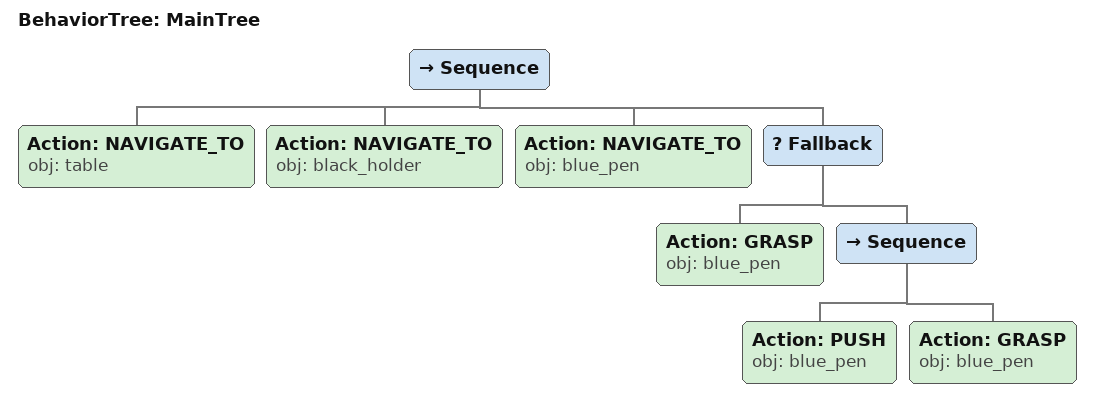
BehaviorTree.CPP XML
<root main_tree_to_execute="MainTree">
  <BehaviorTree ID="MainTree">
    <Sequence>
      <!-- Navigate to table -->
      <Action ID="NAVIGATE_TO" obj="table" />
      <!-- Navigate to black_holder -->
      <Action ID="NAVIGATE_TO" obj="black_holder" />
      <!-- Navigate to blue_pen -->
      <Action ID="NAVIGATE_TO" obj="blue_pen" />
      <!-- Fallback: if GRASP blue_pen fails, try PUSH, FLIP to reposition -->
      <Fallback>
        <!-- Grasp blue_pen -->
        <Action ID="GRASP" obj="blue_pen" />
        <Sequence>
          <!-- Push blue_pen forward toward front edge of table -->
          <Action ID="PUSH" obj="blue_pen" />
          <!-- Grasp blue_pen -->
          <Action ID="GRASP" obj="blue_pen" />
        </Sequence>
      </Fallback>
    </Sequence>
  </BehaviorTree>
</root>
